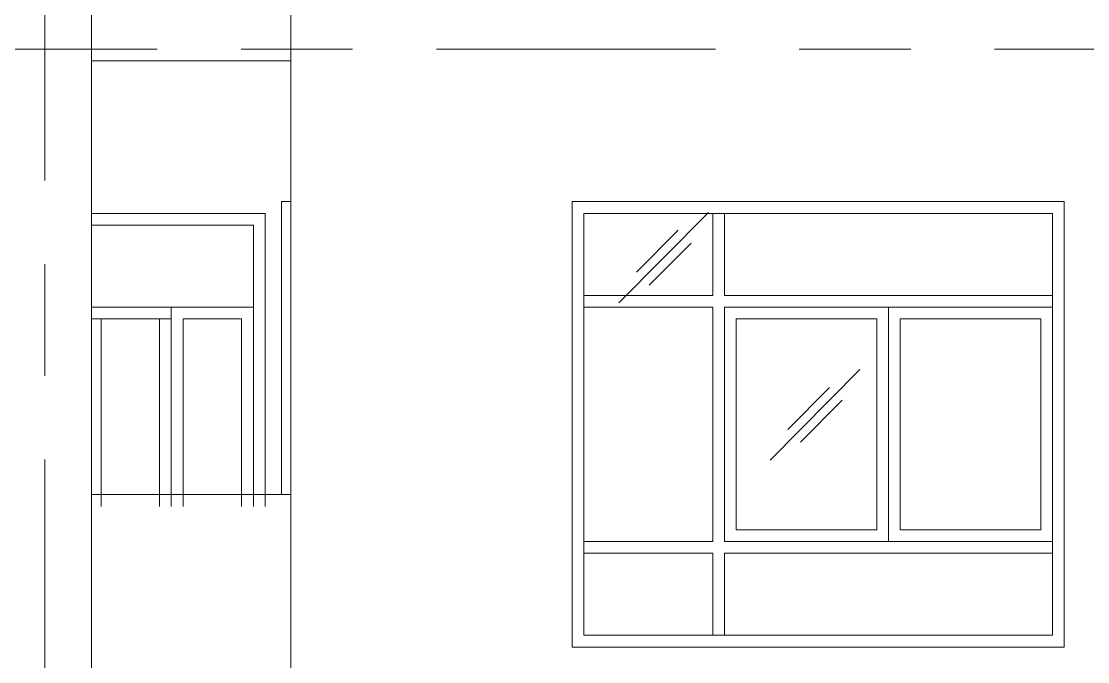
# Model space of a CAD drawing. Header units: millimetres. Extents: x -2100 to 124761, y -10432 to 93550.
# Drawn here: x 11350 to 15900, y 25888 to 28619 of the extents above; entities that cross this region are included whole.
import ezdxf

# ---------------------------------------------------------------- set-up
doc = ezdxf.new("R2010")
doc.units = ezdxf.units.MM
doc.linetypes.add('Centre', pattern=[31.75, 6.35, -4.7625, 15.875, -4.7625])
for name, color, linetype, lineweight in [('CUA', 31, 'Continuous', 9), ('KINH', 152, 'Continuous', 5), ('NET-THAY', 2, 'Continuous', 9), ('TRUC', 225, 'Continuous', 5)]:
    doc.layers.add(name, color=color, linetype=linetype, lineweight=lineweight)

# ---------------------------------------------------------------- blocks, each defined once
blk = doc.blocks.new('X-PHONG NGU 2 - X-PHONG NGU 2_Recovery_-1759961-MẶT ĐỨNG TRỤC A-Q')
at = {"layer": 'CUA'}
for p, q in [((13749.9, 24450), (15749.9, 24450)), ((13749.9, 24450), (13749.9, 22650)), ((14349.9, 24450), (14299.9, 24450)), ((14299.9, 24100), (14299.9, 24450)), ((14349.9, 24450), (14349.9, 24100)), ((15749.9, 22650), (15749.9, 24450)), ((14299.9, 24100), (13749.9, 24100)), ((13749.9, 24050), (13749.9, 24100)), ((15749.9, 24100), (14349.9, 24100)), ((15749.9, 24050), (15749.9, 24100)), ((13749.9, 24050), (14299.9, 24050)), ((14299.9, 23050), (14299.9, 24050)), ((14349.9, 24050), (14349.9, 23050)), ((14349.9, 24050), (15749.9, 24050)), ((15049.9, 23050), (15049.9, 24050)), ((15749.9, 24050), (15049.9, 24050)), ((15749.9, 24050), (15749.9, 23050)), ((14399.9, 24000), (14399.9, 23100)), ((14399.9, 24000), (14999.9, 24000)), ((14999.9, 23100), (14999.9, 24000)), ((15099.9, 24000), (15699.9, 24000)), ((15099.9, 24000), (15099.9, 23100)), ((15699.9, 23100), (15699.9, 24000)), ((14399.9, 23100), (14999.9, 23100)), ((15099.9, 23100), (15699.9, 23100)), ((13749.9, 23050), (14299.9, 23050)), ((13749.9, 23000), (13749.9, 23050)), ((14349.9, 23050), (15749.9, 23050)), ((15749.9, 23050), (15049.9, 23050)), ((15749.9, 23050), (15749.9, 23000)), ((14299.9, 23000), (13749.9, 23000)), ((14299.9, 22650), (14299.9, 23000)), ((14349.9, 23000), (14349.9, 22650)), ((15749.9, 23000), (14349.9, 23000)), ((13749.9, 22650), (15749.9, 22650)), ((14349.9, 22650), (14299.9, 22650))]:
    blk.add_line(p, q, dxfattribs=at)
blk = doc.blocks.new('X-PHONG NGU 1 - X-PHONG NGU 850-1366086-MẶT ĐỨNG TRỤC A-Q')
at = {"layer": 'CUA'}
for p, q in [((12389.9, 24500), (11649.9, 24500)), ((12389.9, 24500), (12389.9, 23250)), ((11649.9, 24450), (12339.9, 24450)), ((12339.9, 23250), (12339.9, 24450)), ((11649.9, 24100), (11989.9, 24100)), ((11989.9, 23250), (11989.9, 24100)), ((12339.9, 24100), (11989.9, 24100)), ((12339.9, 24100), (12339.9, 23250)), ((11649.9, 24050), (11989.9, 24050)), ((11689.9, 24050), (11689.9, 23250)), ((11689.9, 24050), (11939.9, 24050)), ((11939.9, 23250), (11939.9, 24050)), ((12039.9, 24050), (12289.9, 24050)), ((12039.9, 24050), (12039.9, 23250)), ((12289.9, 23250), (12289.9, 24050))]:
    blk.add_line(p, q, dxfattribs=at)
blk = doc.blocks.new('CUA SAN PHOI LUA1 - CUA SAN PHOI LUA 800-1384255-MẶT ĐỨNG TRỤC A-Q')
at = {"layer": 'CUA'}
for p in [(12459.9, 23300), (12499.9, 24550)]:
    blk.add_line(p, (12459.9, 24550), dxfattribs=at)
blk = doc.blocks.new('A$C26D738F4')
at = {"layer": 'NET-THAY'}
for p in [(35086.8, 50), (35086.8, 50), (34236.8, -2650)]:
    blk.add_line(p, (34236.8, 50), dxfattribs=at)
blk.add_lwpolyline([(35086.8, 50), (35086.8, -2650)], dxfattribs=at)

msp = doc.modelspace()

# ---------------------------------------------------------------- hatches: boundary and pattern name
at = {"layer": 'KINH'}
h = msp.add_hatch(dxfattribs=at)
h.set_pattern_fill('FP_11', color=256, angle=180, style=0, pattern_type=2)
h.set_pattern_definition([(225.204, (28920, 39248.4), (-0.002, -2032), [252.7, -2610.8]), (225.204, (28974.8, 39193.3), (-0.002, -2032), [252.7, -2610.8]), (225.204, (29050.1, 39324.3), (-0.002, -2032), [544.27, -2319.24]), (225.204, (30292, 37887), (-0.002, -2032), [252.7, -2610.8]), (225.204, (30346.7, 37831.8), (-0.002, -2032), [252.7, -2610.8]), (225.204, (30422, 37962.9), (-0.002, -2032), [544.27, -2319.24])])
h.paths.add_polyline_path([(13699.9, 27850), (13699.9, 25950), (15799.9, 25950), (15799.9, 27850)])

# ---------------------------------------------------------------- linework, layer by layer
at = {"layer": 'NET-THAY'}
for p, q in [((11649.9, 28450), (12499.9, 28450)), ((12499.9, 28450), (12499.9, 25150)), ((13699.9, 25950), (13699.9, 27850)), ((13699.9, 27850), (15799.9, 27850)), ((15799.9, 27850), (15799.9, 25950)), ((11649.9, 27800), (12389.9, 27800)), ((12389.9, 27800), (12389.9, 26600)), ((12499.9, 26600), (11649.9, 26600)), ((15799.9, 25950), (13699.9, 25950))]:
    msp.add_line(p, q, dxfattribs=at)
msp.add_lwpolyline([(11649.9, 25150), (11649.9, 28450)], dxfattribs=at)
at = {"layer": 'TRUC', "linetype": 'Centre', "ltscale": 75}
for p, q in [((11449.9, -3849.3), (11449.9, 93540.4)), ((-2000.1, 28500), (44599.9, 28500))]:
    msp.add_line(p, q, dxfattribs=at)

# ---------------------------------------------------------------- block references
at = {"layer": 'CUA'}
for name, p in [('CUA SAN PHOI LUA1 - CUA SAN PHOI LUA 800-1384255-MẶT ĐỨNG TRỤC A-Q', (0, 3300)), ('X-PHONG NGU 1 - X-PHONG NGU 850-1366086-MẶT ĐỨNG TRỤC A-Q', (0, 3300)), ('X-PHONG NGU 2 - X-PHONG NGU 2_Recovery_-1759961-MẶT ĐỨNG TRỤC A-Q', (0, 3350))]:
    msp.add_blockref(name, p, dxfattribs=at)
at = {"layer": 'NET-THAY', "rotation": 180}
msp.add_blockref('A$C26D738F4', (46736.8, 28500), dxfattribs=at)

doc.saveas('drawing.dxf')
